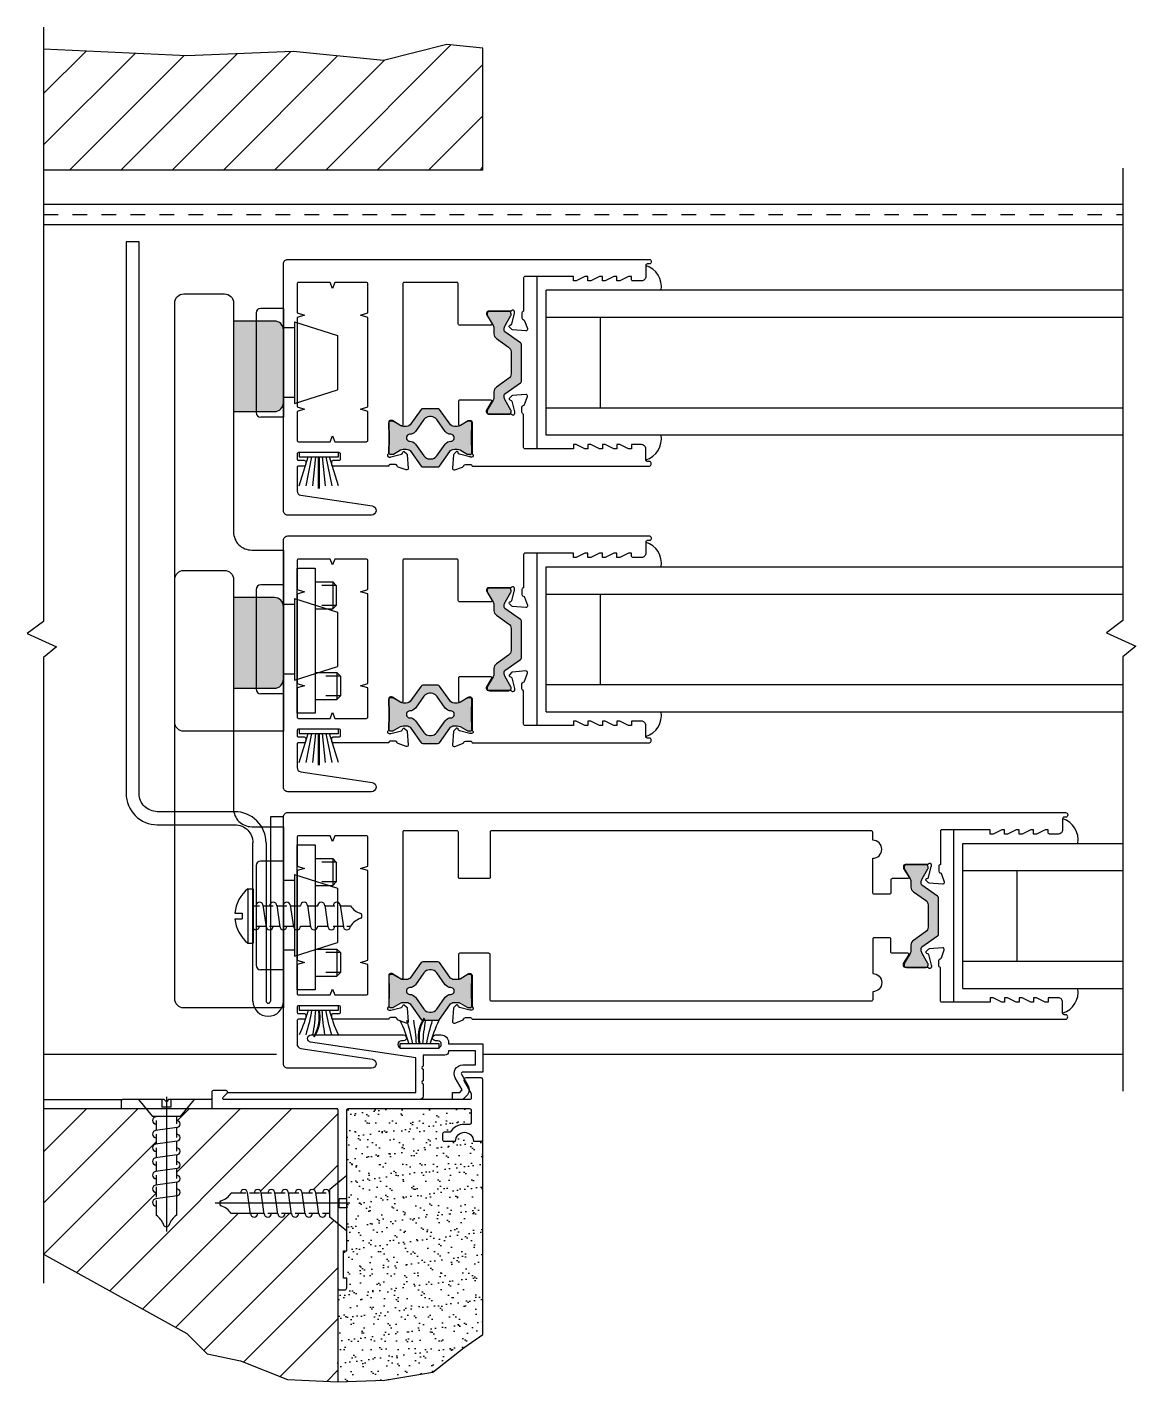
# Model space of a CAD drawing. Extents: x -7.7 to 55.8, y -21.7 to 30.1.
# Drawn here: x 8.46 to 16.11, y -8.98 to 0.37 of the extents above; entities that cross this region are included whole.
import ezdxf

# ---------------------------------------------------------------- set-up
doc = ezdxf.new("R2010")
doc.units = 0
doc.header["$LTSCALE"] = 0.25
doc.header["$MEASUREMENT"] = 0
doc.linetypes.add('HIDDEN', pattern=[0.375, 0.25, -0.125])
doc.layers.get('0').update_dxf_attribs({"linetype": 'CONTINUOUS'})
for name, color, linetype in [('01', 1, 'CONTINUOUS'), ('03', 3, 'CONTINUOUS'), ('06', 6, 'HIDDEN'), ('ALUM-RED', 1, 'CONTINUOUS'), ('DOOR_COLLECTOR', 6, 'CONTINUOUS'), ('FRAME', 1, 'CONTINUOUS'), ('GLASS-VINYL', 7, 'CONTINUOUS'), ('I-STRUT', 7, 'CONTINUOUS'), ('MISC', 7, 'CONTINUOUS'), ('RUBBER_BUMPER', 7, 'CONTINUOUS'), ('SEAL', 7, 'CONTINUOUS'), ('SILL-PAN', 7, 'CONTINUOUS'), ('TRACK', 7, 'CONTINUOUS'), ('VENT', 5, 'CONTINUOUS'), ('WALL', 7, 'CONTINUOUS')]:
    doc.layers.add(name, color=color, linetype=linetype)
doc.styles.get("Standard").update_dxf_attribs({"font": 'simplex.shx'})

# ---------------------------------------------------------------- blocks, each defined once
blk = doc.blocks.new('A$C3DB10A03')
for p, q in [((0.9089, 0.3848), (0.793, 0.2875)), ((0.9089, 0.2237), (0.9089, 0.3848)), ((0.793, 0.0973), (0.793, 0.2875)), ((0.9287, 0.1924), (0, 0.1924)), ((0.8568, 0.1611), (0.8568, 0.2237)), ((0.9089, 0.2237), (0.8568, 0.2237)), ((0.9089, 0), (0.793, 0.0973)), ((0.9089, 0.1611), (0.8568, 0.1611)), ((0.9089, 0), (0.9089, 0.1611))]:
    blk.add_line(p, q)
at = {"linetype": 'Continuous'}
for p, q in [((0.0339, 0.1992), (0.0339, 0.1856)), ((0.2128, 0.263), (0.112, 0.263)), ((0.2456, 0.1176), (0.2239, 0.2672)), ((0.3071, 0.263), (0.237, 0.263)), ((0.3399, 0.1176), (0.3182, 0.2672)), ((0.3884, 0.263), (0.3186, 0.263)), ((0.4342, 0.1176), (0.4125, 0.2672)), ((0.4827, 0.263), (0.4128, 0.263)), ((0.5284, 0.1176), (0.5067, 0.2672)), ((0.5769, 0.263), (0.5071, 0.263)), ((0.6227, 0.1176), (0.601, 0.2672)), ((0.6712, 0.263), (0.6014, 0.263)), ((0.717, 0.1176), (0.6953, 0.2672)), ((0.7655, 0.263), (0.6957, 0.263)), ((0.793, 0.2428), (0.7896, 0.2672)), ((0.793, 0.263), (0.7899, 0.263)), ((0.2448, 0.1218), (0.112, 0.1218)), ((0.3391, 0.1218), (0.237, 0.1218)), ((0.4334, 0.1218), (0.3639, 0.1218)), ((0.5277, 0.1218), (0.4582, 0.1218)), ((0.622, 0.1218), (0.5525, 0.1218)), ((0.7162, 0.1218), (0.6468, 0.1218)), ((0.793, 0.1218), (0.7411, 0.1218))]:
    blk.add_line(p, q, dxfattribs=at)
for centre, radius, start, end in [((0.1998, 0.263), 0.0244, 0, 180), ((0.2941, 0.263), 0.0244, 0, 180), ((0.3884, 0.263), 0.0244, 0, 180), ((0.4827, 0.263), 0.0244, 0, 180), ((0.4827, 0.263), 0.0244, 0, 180), ((0.5769, 0.263), 0.0244, 0, 180), ((0.6712, 0.263), 0.0244, 0, 180), ((0.6712, 0.263), 0.0244, 0, 180), ((0.7655, 0.263), 0.0244, 0, 180), ((0.7655, 0.263), 0.0244, 0, 180), ((0.0439, 0.1992), 0.00998, 101.76514, 180), ((-0.0118, 0.3511), 0.152, 290.70508, 324.56379), ((0.0439, 0.1856), 0.00998, 180, 258.23486), ((-0.0118, 0.0337), 0.152, 35.43621, 69.29492), ((0.2697, 0.1218), 0.0244, 180, 0), ((0.3639, 0.1218), 0.0244, 180, 0), ((0.4582, 0.1218), 0.0244, 180, 0), ((0.5525, 0.1218), 0.0244, 180, 0), ((0.6468, 0.1218), 0.0244, 180, 0), ((0.7411, 0.1218), 0.0244, 180, 0)]:
    blk.add_arc(centre, radius, start, end, dxfattribs=at)
blk = doc.blocks.new('A$C078B526A')
for p, q in [((0, 0.9089), (0.0973, 0.793)), ((0.1611, 0.9089), (0, 0.9089)), ((0.1611, 0.9089), (0.1611, 0.8568)), ((0.2237, 0.8568), (0.1611, 0.8568)), ((0.1924, 0.9287), (0.1924, 0)), ((0.2237, 0.9089), (0.2237, 0.8568)), ((0.3848, 0.9089), (0.2237, 0.9089)), ((0.3848, 0.9089), (0.2875, 0.793)), ((0.2875, 0.793), (0.0973, 0.793))]:
    blk.add_line(p, q)
at = {"linetype": 'Continuous'}
for p, q in [((0.142, 0.793), (0.1176, 0.7896)), ((0.1218, 0.793), (0.1218, 0.7899)), ((0.1218, 0.7655), (0.1218, 0.6957)), ((0.263, 0.793), (0.263, 0.7411)), ((0.2672, 0.717), (0.1176, 0.6953)), ((0.1218, 0.6712), (0.1218, 0.6014)), ((0.263, 0.7162), (0.263, 0.6468)), ((0.2672, 0.6227), (0.1176, 0.601)), ((0.1218, 0.5769), (0.1218, 0.5071)), ((0.263, 0.622), (0.263, 0.5525)), ((0.2672, 0.5284), (0.1176, 0.5067)), ((0.1218, 0.4827), (0.1218, 0.4128)), ((0.263, 0.5277), (0.263, 0.4582)), ((0.2672, 0.4342), (0.1176, 0.4125)), ((0.1218, 0.3884), (0.1218, 0.3186)), ((0.263, 0.4334), (0.263, 0.3639)), ((0.2672, 0.3399), (0.1176, 0.3182)), ((0.1218, 0.3071), (0.1218, 0.237)), ((0.263, 0.3391), (0.263, 0.237)), ((0.2672, 0.2456), (0.1176, 0.2239)), ((0.1218, 0.2128), (0.1218, 0.112)), ((0.263, 0.2448), (0.263, 0.112)), ((0.1856, 0.0339), (0.1992, 0.0339))]:
    blk.add_line(p, q, dxfattribs=at)
for centre, radius, start, end in [((0.1218, 0.7655), 0.0244, 90, 270), ((0.1218, 0.7655), 0.0244, 90, 270), ((0.263, 0.7411), 0.0244, 270, 90), ((0.1218, 0.6712), 0.0244, 90, 270), ((0.1218, 0.6712), 0.0244, 90, 270), ((0.263, 0.6468), 0.0244, 270, 90), ((0.1218, 0.5769), 0.0244, 90, 270), ((0.263, 0.5525), 0.0244, 270, 90), ((0.1218, 0.4827), 0.0244, 90, 270), ((0.1218, 0.4827), 0.0244, 90, 270), ((0.263, 0.4582), 0.0244, 270, 90), ((0.1218, 0.3884), 0.0244, 90, 270), ((0.263, 0.3639), 0.0244, 270, 90), ((0.1218, 0.2941), 0.0244, 90, 270), ((0.263, 0.2697), 0.0244, 270, 90), ((0.1218, 0.1998), 0.0244, 90, 270), ((0.0337, -0.0118), 0.152, 20.70508, 54.56379), ((0.3511, -0.0118), 0.152, 125.43621, 159.29492), ((0.1856, 0.0439), 0.00998, 191.76514, 270), ((0.1992, 0.0439), 0.00998, 270, 348.23486)]:
    blk.add_arc(centre, radius, start, end, dxfattribs=at)
blk = doc.blocks.new('25064-18mmX6mm-I-STRUT')
at = {"layer": 'I-STRUT'}
h = blk.add_hatch(color=256, dxfattribs=at)
h.dxf.hatch_style = 1
h.paths.add_polyline_path([(-0.2205, 0.3535, 0.414214), (-0.2362, 0.3377, 0.469068), (-0.2352, 0.3257), (-0.189, 0.2457), (-0.189, 0.1993, 0.244698), (-0.1722, 0.167), (-0.0877, 0.1078, -0.244698), (-0.0709, 0.0756), (-0.0709, -0.0773, -0.244698), (-0.0877, -0.1095), (-0.1722, -0.1687, 0.384668), (-0.1922, -0.2176, -0.227519), (-0.1953, -0.2583), (-0.2352, -0.3274, 0.131652), (-0.2362, -0.3313, 0.640011), (-0.2205, -0.3552), (-0.0866, -0.3552, 0.414214), (-0.0709, -0.3394, 0.469068), (-0.0719, -0.3274), (-0.1181, -0.2474), (-0.1181, -0.2174), (-0.005, -0.1382, 0.244698), (0, -0.1285), (0, -0.1268), (0, 0.1268, 0.244698), (-0.005, 0.1365), (-0.1181, 0.2157), (-0.1181, 0.2457), (-0.0719, 0.3257, 0.131652), (-0.0709, 0.3296, 0.640011), (-0.0866, 0.3535)])
blk.add_lwpolyline([(0, -0.1299), (0, -0.1268), (0, 0.1268, 0.244698), (-0.005, 0.1365), (-0.1131, 0.2122, -0.244698), (-0.1181, 0.2218), (-0.1181, 0.233, -0.131652), (-0.1118, 0.2566), (-0.0719, 0.3257, 0.131652), (-0.0709, 0.3296), (-0.0709, 0.3377, 0.414214), (-0.0866, 0.3535), (-0.2205, 0.3535, 0.414214), (-0.2362, 0.3377), (-0.2362, 0.3296, 0.131652), (-0.2352, 0.3257), (-0.1953, 0.2566, -0.131652), (-0.189, 0.233), (-0.189, 0.1993, 0.244698), (-0.1722, 0.167), (-0.0877, 0.1078, -0.244698), (-0.0709, 0.0756), (-0.0709, -0.0773, -0.244698), (-0.0877, -0.1095), (-0.1722, -0.1687, 0.244698), (-0.189, -0.201), (-0.189, -0.2347, -0.131652), (-0.1953, -0.2583), (-0.2352, -0.3274, 0.131652), (-0.2362, -0.3313), (-0.2362, -0.3394, 0.414214), (-0.2205, -0.3552), (-0.0866, -0.3552, 0.414214), (-0.0709, -0.3394), (-0.0709, -0.3313, 0.131652), (-0.0719, -0.3274), (-0.1118, -0.2583, -0.131652), (-0.1181, -0.2347), (-0.1181, -0.2235, -0.244698), (-0.1131, -0.2139), (-0.005, -0.1382, 0.244698), (0, -0.1285)], format="xyb", dxfattribs=at)
blk = doc.blocks.new('25065-14.6mmX10.2mm-I-STRUT')
at = {"layer": 'I-STRUT'}
h = blk.add_hatch(color=256, dxfattribs=at)
h.dxf.hatch_style = 1
h.paths.add_polyline_path([(-0.2213, 0.1958, 0.242889), (-0.2309, 0.2008), (-0.2835, 0.2008), (-0.336, 0.2008, 0.242889), (-0.3456, 0.1958), (-0.417, 0.0953, -0.242889), (-0.4491, 0.0787), (-0.4802, 0.0787), (-0.5378, 0.112, 0.131652), (-0.5437, 0.1136, 1.253406), (-0.5709, 0.1018), (-0.5709, 0.0591), (-0.5708, 0.0584, 0.217301), (-0.5669, 0.0512), (-0.5669, -0.0512), (-0.5709, -0.1018, 0.414214), (-0.5591, -0.1136, 0.629762), (-0.5378, -0.112), (-0.4802, -0.0787), (-0.4491, -0.0787, -0.242889), (-0.417, -0.0953), (-0.3456, -0.1958, 0.242889), (-0.336, -0.2008), (-0.2835, -0.2008), (-0.2309, -0.2008, 0.242889), (-0.2213, -0.1958), (-0.1499, -0.0953, -0.242889), (-0.1178, -0.0787), (-0.0867, -0.0787), (-0.0291, -0.112, 0.131652), (-0.0232, -0.1136, 1.253406), (0.0039, -0.1018), (0.0039, -0.0591), (0.0039, -0.0584, 0.217301), (0, -0.0512), (0, 0.0512), (0.0039, 0.1018, 0.414214), (-0.0079, 0.1136, 0.629762), (-0.0291, 0.112), (-0.0867, 0.0787), (-0.1178, 0.0787, -0.242889), (-0.1499, 0.0953)])
h.paths.add_polyline_path([(-0.2392, 0.1261), (-0.1807, 0.0438, 0.244669), (-0.1419, 0.0239, -1.006741), (-0.1419, -0.0234, 0.244669), (-0.1807, -0.0432), (-0.2392, -0.1255, -0.242889), (-0.2777, -0.1454), (-0.2835, -0.1454), (-0.2892, -0.1454, -0.242889), (-0.3277, -0.1255), (-0.3862, -0.0432, 0.244669), (-0.425, -0.0234, -1.006741), (-0.425, 0.0239, 0.244669), (-0.3862, 0.0438), (-0.3277, 0.1261, -0.242889), (-0.2892, 0.1459), (-0.2835, 0.1459), (-0.2777, 0.1459, -0.242889)], flags=16)
for points in [[(-0.5709, -0.0591), (-0.5709, -0.1018, 0.414214), (-0.5591, -0.1136), (-0.5437, -0.1136, 0.131652), (-0.5378, -0.112), (-0.4893, -0.084, -0.131652), (-0.4697, -0.0787), (-0.4491, -0.0787, -0.242889), (-0.417, -0.0953), (-0.3456, -0.1958, 0.242889), (-0.336, -0.2008), (-0.2835, -0.2008), (-0.2309, -0.2008, 0.242889), (-0.2213, -0.1958), (-0.1499, -0.0953, -0.242889), (-0.1178, -0.0787), (-0.0973, -0.0787, -0.131652), (-0.0776, -0.084), (-0.0291, -0.112, 0.131652), (-0.0232, -0.1136), (-0.0079, -0.1136, 0.414214), (0.0039, -0.1018), (0.0039, -0.0591, 0.236068), (0, -0.0512), (0, 0.0512, 0.236068), (0.0039, 0.0591), (0.0039, 0.1018, 0.414214), (-0.0079, 0.1136), (-0.0232, 0.1136, 0.131652), (-0.0291, 0.112), (-0.0776, 0.084, -0.131652), (-0.0973, 0.0787), (-0.1178, 0.0787, -0.242889), (-0.1499, 0.0953), (-0.2213, 0.1958, 0.242889), (-0.2309, 0.2008), (-0.2835, 0.2008), (-0.336, 0.2008, 0.242889), (-0.3456, 0.1958), (-0.417, 0.0953, -0.242889), (-0.4491, 0.0787), (-0.4697, 0.0787, -0.131652), (-0.4893, 0.084), (-0.5378, 0.112, 0.131652), (-0.5437, 0.1136), (-0.5591, 0.1136, 0.414214), (-0.5709, 0.1018), (-0.5709, 0.0591, 0.236068), (-0.5669, 0.0512), (-0.5669, -0.0512, 0.236068)], [(-0.425, -0.0234, -0.244669), (-0.3862, -0.0432), (-0.3277, -0.1255, 0.242889), (-0.2892, -0.1454), (-0.2835, -0.1454), (-0.2777, -0.1454, 0.242889), (-0.2392, -0.1255), (-0.1807, -0.0432, -0.244669), (-0.1419, -0.0234, 1.006741), (-0.1419, 0.0239, -0.244669), (-0.1807, 0.0438), (-0.2392, 0.1261, 0.242889), (-0.2777, 0.1459), (-0.2835, 0.1459), (-0.2892, 0.1459, 0.242889), (-0.3277, 0.1261), (-0.3862, 0.0438, -0.244669), (-0.425, 0.0239, 1.006741)]]:
    blk.add_lwpolyline(points, format="xyb", close=True, dxfattribs=at)
blk = doc.blocks.new('3727-1-THERMAL-SLIDING-INTERLOCKER')
at = {"layer": 'VENT'}
for points in [[(2.5, 0.84), (2.5, 0.764, -0.414214), (2.47, 0.734), (2.41, 0.734, -0.414214), (2.4, 0.744), (2.4, 0.764), (2.38, 0.764), (2.32, 0.734), (2.3, 0.734), (2.3, 0.764), (2.28, 0.764), (2.22, 0.734), (2.2, 0.734), (2.2, 0.764), (2.18, 0.764), (2.12, 0.734), (2.1, 0.734), (2.1, 0.764), (2.08, 0.764), (2.02, 0.734), (2, 0.734), (2, 0.764), (1.667, 0.764, 0.414214), (1.657, 0.754), (1.657, 0.524, 0.414214), (1.6454, 0.5124), (1.6454, 0.4775, 0.359508), (1.6548, 0.4661, -0.263725), (1.6635, 0.4587), (1.6834, 0.4041), (1.6834, 0.404, -0.548619), (1.6715, 0.3885), (1.5799, 0.3965, -0.176327), (1.5727, 0.3999), (1.5586, 0.4139, -0.57735), (1.562, 0.4269), (1.5664, 0.4281, 0.267949), (1.5746, 0.4363), (1.594, 0.5085, 0.065543), (1.5944, 0.5115), (1.5944, 0.5201, 0.6885), (1.5741, 0.5279, -0.213422), (1.5654, 0.524), (1.413, 0.524, 0.414214), (1.4014, 0.5124), (1.4014, 0.5038, 0.137872), (1.4031, 0.4978), (1.4369, 0.4424, -0.585524), (1.4283, 0.4272), (1.216, 0.4272, -0.414214), (1.206, 0.4372), (1.206, 0.712, 0.414214), (1.196, 0.722), (0.8328, 0.722, 0.414214), (0.8228, 0.712), (0.8228, -0.2596, -0.585524), (0.811, -0.2662), (0.7522, -0.2303, 0.137872), (0.7462, -0.2286), (0.7376, -0.2286, 0.414214), (0.726, -0.2402), (0.726, -0.4524, -0.213422), (0.7221, -0.4611, 0.6885), (0.7299, -0.4814), (0.7385, -0.4814, 0.065543), (0.7415, -0.481), (0.8137, -0.4616, 0.267949), (0.8219, -0.4534), (0.8231, -0.449, -0.57735), (0.8361, -0.4456), (0.8501, -0.4597, -0.176327), (0.8535, -0.4669), (0.8615, -0.5585, -0.548619), (0.846, -0.5704), (0.8459, -0.5704), (0.7913, -0.5505, -0.263725), (0.7839, -0.5418, 0.359508), (0.7725, -0.5324), (0.7376, -0.5324, 0.414214), (0.726, -0.544), (0.344, -0.544, -0.414214), (0.334, -0.534), (0.334, -0.514, -0.414214), (0.344, -0.504), (0.384, -0.504, 0.414214), (0.394, -0.494), (0.394, -0.461, 0.414214), (0.384, -0.451), (0.104, -0.451, 0.414214), (0.094, -0.461), (0.094, -0.494, 0.414214), (0.104, -0.504), (0.144, -0.504, -0.414214), (0.154, -0.514), (0.154, -0.534, -0.414214), (0.144, -0.544), (0.104, -0.544, 0.414214), (0.094, -0.554), (0.094, -0.7151, 0.3714), (0.1196, -0.7448), (0.6118, -0.8184, -0.928445), (0.6071, -0.882), (0.03, -0.882, -0.414214), (0, -0.852), (0, 0.852, -0.414214), (0.03, 0.882), (2.526, 0.882, -0.414214), (2.536, 0.872), (2.536, 0.86, -0.414214), (2.526, 0.85), (2.51, 0.85, 0.414214)], [(0.094, 0.5125), (0.1445, 0.497), (0.094, 0.4815), (0.094, -0.1355), (0.1445, -0.151), (0.094, -0.1665), (0.094, -0.366, 0.414214), (0.104, -0.376), (0.3227, -0.376), (0.3382, -0.336), (0.3537, -0.376), (0.572, -0.376, 0.414214), (0.582, -0.366), (0.582, -0.1666), (0.5315, -0.1513), (0.582, -0.136), (0.582, 0.482), (0.5315, 0.4973), (0.582, 0.5126), (0.582, 0.712, 0.414214), (0.572, 0.722), (0.3537, 0.722), (0.3382, 0.682), (0.3227, 0.722), (0.104, 0.722, 0.414214), (0.094, 0.712)]]:
    blk.add_lwpolyline(points, format="xyb", close=True, dxfattribs=at)
blk = doc.blocks.new('3727-2-THERMAL-SLIDING-INTERLOCKER')
at = {"layer": 'VENT'}
blk.add_lwpolyline([(1.1809, -0.5704), (1.2355, -0.5505, 0.263725), (1.2429, -0.5418, -0.359508), (1.2543, -0.5324), (1.2892, -0.5324, -0.414214), (1.3008, -0.544), (2.5254, -0.544, 0.414214), (2.5354, -0.534), (2.5354, -0.522, 0.414214), (2.5254, -0.512), (2.5094, -0.512, -0.414214), (2.4994, -0.502), (2.4994, -0.426, 0.414214), (2.4694, -0.396), (2.3994, -0.396), (2.3994, -0.426), (2.3794, -0.426), (2.3194, -0.396), (2.2994, -0.396), (2.2994, -0.426), (2.2794, -0.426), (2.2194, -0.396), (2.1994, -0.396), (2.1994, -0.426), (2.1794, -0.426), (2.1194, -0.396), (2.0994, -0.396), (2.0994, -0.426), (2.0794, -0.426), (2.0194, -0.396), (1.9994, -0.396), (1.9994, -0.426), (1.6664, -0.426, -0.414214), (1.6564, -0.416), (1.6564, -0.1849, -0.414214), (1.6448, -0.1732), (1.6448, -0.1384, -0.359508), (1.6542, -0.127, 0.263725), (1.6629, -0.1195), (1.6828, -0.065), (1.6828, -0.0649, 0.548619), (1.6709, -0.0493), (1.5793, -0.0574, 0.176327), (1.5721, -0.0607), (1.558, -0.0748, 0.57735), (1.5615, -0.0878), (1.5658, -0.0889, -0.267949), (1.5741, -0.0972), (1.5934, -0.1694, -0.065543), (1.5938, -0.1724), (1.5938, -0.181, -0.6885), (1.5735, -0.1887, 0.213422), (1.5649, -0.1849), (1.4124, -0.1849, -0.414214), (1.4008, -0.1732), (1.4008, -0.1647, -0.137872), (1.4025, -0.1586), (1.4357, -0.1042, 0.585524), (1.4272, -0.089), (1.2164, -0.089, 0.414214), (1.2064, -0.099), (1.2064, -0.254, 0.585524), (1.2216, -0.2626), (1.2746, -0.2303, -0.137872), (1.2806, -0.2286), (1.2892, -0.2286, -0.414214), (1.3008, -0.2402), (1.3008, -0.4524, 0.213422), (1.3047, -0.4611, -0.6885), (1.2969, -0.4814), (1.2883, -0.4814, -0.065543), (1.2853, -0.481), (1.2131, -0.4616, -0.267949), (1.2049, -0.4534), (1.2037, -0.449, 0.57735), (1.1907, -0.4456), (1.1767, -0.4597, 0.176327), (1.1733, -0.4669), (1.1653, -0.5585, 0.548619), (1.1808, -0.5704)], format="xyb", close=True, dxfattribs=at)
blk = doc.blocks.new('A$C1D443341')
for p, q in [((0.188, 0.75), (0.031, 0.75)), ((0.188, 0.75), (0.188, 0)), ((0, 0.719), (0, 0.031)), ((0.264, 0.656), (0.562, 0.563)), ((0.264, 0.656), (0.264, 0.094)), ((0.264, 0.615), (0.188, 0.615)), ((0.562, 0.563), (0.562, 0.187)), ((0.264, 0.094), (0.562, 0.187)), ((0.264, 0.135), (0.188, 0.135)), ((0.188, 0), (0.031, 0))]:
    blk.add_line(p, q)
for centre, start, end in [((0.031, 0.719), 90, 180), ((0.031, 0.031), 180, 270)]:
    blk.add_arc(centre, 0.031, start, end)
blk = doc.blocks.new('*U173')
for p, q in [((0.03, 0.0494), (0.2285, 0.0899)), ((0.03, 0.0235), (0.2285, 0.0428)), ((0.03, -0.0235), (0.2285, -0.0428)), ((0.03, -0.0494), (0.2285, -0.0899))]:
    blk.add_line(p, q)
at = {"layer": 'SEAL'}
for p, q in [((0.2285, 0.135), (0.03, 0.0742)), ((0.2285, -0.135), (0.03, -0.0742))]:
    blk.add_line(p, q, dxfattribs=at)
blk.add_lwpolyline([(0, -0.135), (0, 0.135), (0.03, 0.135), (0.03, -0.135)], close=True, dxfattribs=at)
at = {"layer": 'SEAL', "const_width": 0.015}
blk.add_lwpolyline([(0.03, 0), (0.2496, 0)], dxfattribs=at)
at = {"flags": 9}
for tag, p in [('MANUFACTURER_PART_#', (0, -0.1988)), ('FLEETWOOD_PART_#', (-0.0006, -0.2487))]:
    blk.add_attdef(tag, p, '', height=0.0312, dxfattribs=at)
blk = doc.blocks.new('3727-SLIDING-INTERLOCK-ASSEMBLY')
for name, p in [('3727-1-THERMAL-SLIDING-INTERLOCKER', (-1.8119, -0.1719)), ('25064-18mmX6mm-I-STRUT', (-0.1708, -0.0029)), ('3727-2-THERMAL-SLIDING-INTERLOCKER', (-1.8113, -0.1719)), ('25065-14.6mmX10.2mm-I-STRUT', (-0.5151, -0.5208))]:
    blk.add_blockref(name, p)
at = {"layer": 'MISC'}
blk.add_blockref('A$C1D443341', (-1.9999, -0.3779), dxfattribs=at)
at = {"layer": 'SEAL', "xscale": -1, "rotation": 90}
blk.add_blockref('*U173', (-1.5679, -0.6229), dxfattribs=at)
blk = doc.blocks.new('A$C72B7364F')
at = {"linetype": 'Continuous'}
for p, q in [((0.0224, 0.0935), (0.0313, 0.0935)), ((0.0224, 0.0935), (0.0224, 0)), ((0.0313, 0.0935), (0.0313, 0)), ((0, 0.0517), (0.0125, 0.0517)), ((0.0125, 0.0517), (0.0125, 0.0418)), ((0.0313, 0.0644), (0.0425, 0.0644)), ((0.0485, 0.0654), (0.0539, 0.028)), ((0.0487, 0.0644), (0.0661, 0.0644)), ((0.0721, 0.0654), (0.0775, 0.028)), ((0.0723, 0.0644), (0.0896, 0.0644)), ((0.0956, 0.0654), (0.1011, 0.028)), ((0.0958, 0.0644), (0.1132, 0.0644)), ((0.1253, 0.0654), (0.1307, 0.028)), ((0.1255, 0.0644), (0.1429, 0.0644)), ((0.155, 0.0654), (0.1604, 0.028)), ((0.1552, 0.0644), (0.1725, 0.0644)), ((0.1817, 0.0654), (0.1871, 0.028)), ((0.1819, 0.0644), (0.1992, 0.0644)), ((0.2188, 0.0451), (0.2188, 0.0484)), ((0, 0.0418), (0.0125, 0.0418)), ((0.0364, 0.0291), (0.0539, 0.0291)), ((0.06, 0.0291), (0.0774, 0.0291)), ((0.0835, 0.0291), (0.101, 0.0291)), ((0.1132, 0.0291), (0.1306, 0.0291)), ((0.1429, 0.0291), (0.1603, 0.0291)), ((0.1696, 0.0291), (0.187, 0.0291)), ((0.1931, 0.0291), (0.1992, 0.0291)), ((0.0224, 0), (0.0313, 0))]:
    blk.add_line(p, q, dxfattribs=at)
for centre, radius, start, end in [((0.0599, 0.0467), 0.0599, 128.718, 175.226), ((0.0425, 0.0644), 0.00611, 0, 180), ((0.0661, 0.0644), 0.00611, 0, 180), ((0.0896, 0.0644), 0.00611, 0, 180), ((0.1193, 0.0644), 0.00611, 0, 180), ((0.149, 0.0644), 0.00611, 0, 180), ((0.1757, 0.0644), 0.00611, 0, 180), ((0.2302, 0.0864), 0.038, 215.4362, 249.2949), ((0.2163, 0.0484), 0.00249, 0, 78.2349), ((0.0599, 0.0467), 0.0599, 184.774, 231.282), ((0.0364, 0.0291), 0.00611, 212.4827, 0), ((0.06, 0.0291), 0.00611, 180, 0), ((0.06, 0.0291), 0.00611, 180, 0), ((0.0835, 0.0291), 0.00611, 180, 0), ((0.1071, 0.0291), 0.00611, 180, 0), ((0.1071, 0.0291), 0.00611, 180, 0), ((0.1367, 0.0291), 0.00611, 180, 0), ((0.1367, 0.0291), 0.00611, 180, 0), ((0.1664, 0.0291), 0.00611, 180, 0), ((0.1664, 0.0291), 0.00611, 180, 0), ((0.1931, 0.0291), 0.00611, 180, 0), ((0.2302, 0.0071), 0.038, 110.7051, 144.5638), ((0.2163, 0.0451), 0.00249, 281.7651, 0)]:
    blk.add_arc(centre, radius, start, end, dxfattribs=at)
blk = doc.blocks.new('*U205')
for centre, radius, start, end in [((-0.3205, 1.2568), 1.2335, 286.5073, 294.56971), ((-0.2022, 1.3254), 1.297, 280.31394, 287.71353), ((-0.0346, 1.2609), 1.239, 272.98778, 280.556), ((-0.0346, -1.2609), 1.239, 79.444, 87.01222), ((-0.2022, -1.3254), 1.297, 72.28647, 79.68606), ((-0.3205, -1.2568), 1.2335, 65.43029, 73.4927)]:
    blk.add_arc(centre, radius, start, end)
at = {"layer": 'SEAL'}
blk.add_lwpolyline([(0, -0.135), (0, 0.135), (0.03, 0.135), (0.03, -0.135)], close=True, dxfattribs=at)
at = {"layer": 'SEAL', "const_width": 0.015}
blk.add_lwpolyline([(0.03, 0, 0.208458), (0.2055, 0.0342)], format="xyb", dxfattribs=at)
at = {"flags": 9}
for tag, p in [('MANUFACTURER_PART_#', (0, -0.1988)), ('FLEETWOOD_PART_#', (-0.0006, -0.2487))]:
    blk.add_attdef(tag, p, '', height=0.0312, dxfattribs=at)
blk = doc.blocks.new('3777-4in_Thermal_Sightline_Interlocker')
for points in [[(0.8572, 0.671), (0.8572, 0.595, -0.414214), (0.8272, 0.565), (0.7672, 0.565, -0.414214), (0.7572, 0.575), (0.7572, 0.595), (0.7372, 0.595), (0.6772, 0.565), (0.6572, 0.565), (0.6572, 0.595), (0.6372, 0.595), (0.5772, 0.565), (0.5572, 0.565), (0.5572, 0.595), (0.5372, 0.595), (0.4772, 0.565), (0.4572, 0.565), (0.4572, 0.595), (0.4372, 0.595), (0.3772, 0.565), (0.3572, 0.565), (0.3572, 0.595), (0.0242, 0.595, 0.414214), (0.0142, 0.585), (0.0142, 0.3545, 0.414214), (0.0026, 0.3429), (0.0026, 0.308, 0.359508), (0.012, 0.2966, -0.263725), (0.0208, 0.2892), (0.0406, 0.2346), (0.0406, 0.2345, -0.548619), (0.0287, 0.219), (-0.0629, 0.227, -0.176327), (-0.0701, 0.2304), (-0.0842, 0.2444, -0.57735), (-0.0807, 0.2574), (-0.0763, 0.2586, 0.267949), (-0.0681, 0.2668), (-0.0488, 0.339, 0.065543), (-0.0484, 0.342), (-0.0484, 0.3506, 0.6885), (-0.0687, 0.3584, -0.213422), (-0.0773, 0.3545), (-0.2298, 0.3545, 0.414214), (-0.2414, 0.3429), (-0.2414, 0.3343, 0.137872), (-0.2397, 0.3283), (-0.204, 0.2699, -0.585524), (-0.2109, 0.2577), (-0.3179, 0.2577, 0.414214), (-0.3279, 0.2477), (-0.3279, 0.16, -0.414214), (-0.3379, 0.15), (-0.4429, 0.15, -0.414214), (-0.4529, 0.16), (-0.4529, 0.3975, 1), (-0.4529, 0.5225), (-0.4529, 0.578, 0.414214), (-0.4629, 0.588), (-3.082, 0.588, 0.414214), (-3.092, 0.578), (-3.092, 0.2677, -0.414214), (-3.102, 0.2577), (-3.3008, 0.2577, -0.414214), (-3.3108, 0.2677), (-3.3108, 0.578, 0.414214), (-3.3208, 0.588), (-3.6849, 0.588, 0.414214), (-3.6949, 0.578), (-3.6949, -0.4286, -0.585524), (-3.7067, -0.4352), (-3.7655, -0.3993, 0.137872), (-3.7716, -0.3976), (-3.7801, -0.3976, 0.414214), (-3.7918, -0.4092), (-3.7918, -0.6214, -0.213422), (-3.7956, -0.6301, 0.6885), (-3.7879, -0.6504), (-3.7793, -0.6504, 0.065543), (-3.7763, -0.65), (-3.7041, -0.6306, 0.267949), (-3.6958, -0.6224), (-3.6947, -0.618, -0.57735), (-3.6817, -0.6146), (-3.6676, -0.6287, -0.176327), (-3.6643, -0.6359), (-3.6562, -0.7275, -0.548619), (-3.6718, -0.7394), (-3.6719, -0.7394), (-3.7264, -0.7195, -0.263725), (-3.7339, -0.7108, 0.359508), (-3.7453, -0.7014), (-3.7801, -0.7014, 0.414214), (-3.7918, -0.713), (-4.1738, -0.713, -0.414214), (-4.1838, -0.703), (-4.1838, -0.683, -0.414214), (-4.1738, -0.673), (-4.1338, -0.673, 0.414214), (-4.1238, -0.663), (-4.1238, -0.63, 0.414214), (-4.1338, -0.62), (-4.4138, -0.62, 0.414214), (-4.4238, -0.63), (-4.4238, -0.663, 0.414214), (-4.4138, -0.673), (-4.3738, -0.673, -0.414214), (-4.3638, -0.683), (-4.3638, -0.703, -0.414214), (-4.3738, -0.713), (-4.4138, -0.713, 0.414214), (-4.4238, -0.723), (-4.4238, -0.8841, 0.3714), (-4.3982, -0.9138), (-3.9059, -0.9874, -0.928445), (-3.9107, -1.051), (-4.4878, -1.051, -0.414214), (-4.5178, -1.021), (-4.5178, 0.683, -0.414214), (-4.4878, 0.713), (0.8772, 0.713, -1), (0.8772, 0.681), (0.8672, 0.681, 0.414214)], [(-4.4238, 0.3435), (-4.3733, 0.328), (-4.4238, 0.3125), (-4.4238, -0.3045), (-4.3733, -0.32), (-4.4238, -0.3355), (-4.4238, -0.535, 0.414214), (-4.4138, -0.545), (-4.1951, -0.545), (-4.1796, -0.505), (-4.1641, -0.545), (-3.9458, -0.545, 0.414214), (-3.9358, -0.535), (-3.9358, -0.3356), (-3.9863, -0.3203), (-3.9358, -0.305), (-3.9358, 0.313), (-3.9863, 0.3283), (-3.9358, 0.3436), (-3.9358, 0.543, 0.414214), (-3.9458, 0.553), (-4.1641, 0.553), (-4.1796, 0.513), (-4.1951, 0.553), (-4.4138, 0.553, 0.414214), (-4.4238, 0.543)], [(0.8672, -0.681, -0.414214), (0.8572, -0.671), (0.8572, -0.595, 0.414214), (0.8272, -0.565), (0.7572, -0.565), (0.7572, -0.595), (0.7372, -0.595), (0.6772, -0.565), (0.6572, -0.565), (0.6572, -0.595), (0.6372, -0.595), (0.5772, -0.565), (0.5572, -0.565), (0.5572, -0.595), (0.5372, -0.595), (0.4772, -0.565), (0.4572, -0.565), (0.4572, -0.595), (0.4372, -0.595), (0.3772, -0.565), (0.3572, -0.565), (0.3572, -0.595), (0.0242, -0.595, -0.414214), (0.0142, -0.585), (0.0142, -0.3545, -0.414214), (0.0026, -0.3429), (0.0026, -0.308, -0.359508), (0.012, -0.2966, 0.263725), (0.0208, -0.2892), (0.0406, -0.2346), (0.0406, -0.2345, 0.548619), (0.0287, -0.219), (-0.0629, -0.227, 0.176327), (-0.0701, -0.2304), (-0.0842, -0.2444, 0.57735), (-0.0807, -0.2574), (-0.0763, -0.2586, -0.267949), (-0.0681, -0.2668), (-0.0488, -0.339, -0.065543), (-0.0484, -0.342), (-0.0484, -0.3506, -0.6885), (-0.0687, -0.3584, 0.213422), (-0.0773, -0.3545), (-0.2298, -0.3545, -0.414214), (-0.2414, -0.3429), (-0.2414, -0.3343, -0.137872), (-0.2397, -0.3283), (-0.204, -0.2699, 0.585524), (-0.2109, -0.2577), (-0.3179, -0.2577, -0.414214), (-0.3279, -0.2477), (-0.3279, -0.16, 0.414214), (-0.3379, -0.15), (-0.4429, -0.15, 0.414214), (-0.4529, -0.16), (-0.4529, -0.3975, -1), (-0.4529, -0.5225), (-0.4529, -0.578, -0.414214), (-0.4629, -0.588), (-3.082, -0.588, -0.414214), (-3.092, -0.578), (-3.092, -0.2677, 0.414214), (-3.102, -0.2577), (-3.3008, -0.2577, 0.414214), (-3.3108, -0.2677), (-3.3108, -0.4266, 0.585524), (-3.2986, -0.4334), (-3.2426, -0.3993, -0.137872), (-3.2366, -0.3976), (-3.228, -0.3976, -0.414214), (-3.2164, -0.4092), (-3.2164, -0.6214, 0.213422), (-3.2125, -0.6301, -0.6885), (-3.2203, -0.6504), (-3.2289, -0.6504, -0.065543), (-3.2319, -0.65), (-3.3041, -0.6306, -0.267949), (-3.3123, -0.6224), (-3.3135, -0.618, 0.57735), (-3.3264, -0.6146), (-3.3405, -0.6287, 0.176327), (-3.3439, -0.6359), (-3.3519, -0.7275, 0.548619), (-3.3364, -0.7394), (-3.3363, -0.7394), (-3.2817, -0.7195, 0.263725), (-3.2743, -0.7108, -0.359508), (-3.2629, -0.7014), (-3.228, -0.7014, -0.414214), (-3.2164, -0.713), (0.8772, -0.713, 1), (0.8772, -0.681)]]:
    blk.add_lwpolyline(points, format="xyb", close=True)
at = {"layer": 'I-STRUT'}
for name, p in [('25064-18mmX6mm-I-STRUT', (0, 0)), ('25065-14.6mmX10.2mm-I-STRUT', (-3.2209, -0.5178))]:
    blk.add_blockref(name, p, dxfattribs=at)
blk = doc.blocks.new('*U204')
for centre, radius, start, end in [((-0.3364, 1.3746), 1.3511, 285.73333, 293.43682), ((-0.2136, 1.4582), 1.4297, 279.81028, 286.85791), ((-0.0379, 1.3937), 1.3719, 272.83772, 280.03011), ((-0.0379, -1.3937), 1.3719, 79.96989, 87.16228), ((-0.2136, -1.4582), 1.4297, 73.14209, 80.18972), ((-0.3364, -1.3746), 1.3511, 66.56318, 74.26667)]:
    blk.add_arc(centre, radius, start, end)
at = {"layer": 'SEAL'}
blk.add_lwpolyline([(0, -0.135), (0, 0.135), (0.03, 0.135), (0.03, -0.135)], close=True, dxfattribs=at)
at = {"layer": 'SEAL', "const_width": 0.015}
blk.add_lwpolyline([(0.03, 0, 0.199044), (0.2141, 0.0342)], format="xyb", dxfattribs=at)
at = {"flags": 9}
for tag, p in [('MANUFACTURER_PART_#', (0, -0.1988)), ('FLEETWOOD_PART_#', (-0.0006, -0.2487))]:
    blk.add_attdef(tag, p, '', height=0.0312, dxfattribs=at)

msp = doc.modelspace()

# ---------------------------------------------------------------- hatches: boundary and pattern name
h = msp.add_hatch(color=256)
h.paths.add_polyline_path([(10.23206, -1.97444), (9.88806, -1.97444), (9.88806, -2.28694), (10.16956, -2.28694, 0.4142136), (10.23206, -2.22444)])
h.paths.add_polyline_path([(10.23206, -1.72444, 0.4142136), (10.16956, -1.66194), (9.88806, -1.66194), (9.88806, -1.97444), (10.23206, -1.97444)])
h = msp.add_hatch(color=256)
h.paths.add_polyline_path([(10.23206, -3.88243), (9.88806, -3.88243), (9.88806, -4.19493), (10.16956, -4.19493, 0.4142136), (10.23206, -4.13243)])
h.paths.add_polyline_path([(10.23206, -3.63243, 0.4142136), (10.16956, -3.56993), (9.88806, -3.56993), (9.88806, -3.88243), (10.23206, -3.88243)])
at = {"layer": 'MISC'}
h = msp.add_hatch(dxfattribs=at)
h.set_pattern_fill('AR-SAND', color=256, scale=0.06, style=0)
h.set_pattern_definition([(37.5, (-3.82723, -12.617665), (-0.0037796, 0.1156094), [0, -0.0912, 0, -0.102, 0, -0.0975]), (7.5, (-3.82723, -12.61766), (0.1061866, 0.1693288), [0, -0.0492, 0, -0.0822, 0, -0.0315]), (327.5, (-3.90103, -12.61766), (0.1868485, 0.00033954), [0, -0.03, 0, -0.108, 0, -0.141]), (317.5, (-3.90103, -12.61766), (0.1803676, 0.0526605), [0, -0.015, 0, -0.0708, 0, -0.081])])
h.paths.add_polyline_path([(10.66915, -8.33117, -0.4142136), (10.65582, -8.3445), (10.60716, -8.3445), (10.60716, -8.97961), (10.93182, -8.96683), (11.26167, -8.91234), (11.47895, -8.74331), (11.607, -8.65169), (11.607, -7.32015), (11.54306, -7.32015, 1), (11.41906, -7.32015), (11.33015, -7.32015), (11.33015, -7.25815), (11.38184, -7.25815, -0.2586191), (11.48106, -7.20315), (11.51707, -7.20315, 0.4142136), (11.52707, -7.19315), (11.52707, -7.10463, 0.4142136), (11.51707, -7.09463), (10.67915, -7.09463, 0.4142136), (10.66915, -7.10463), (10.66915, -8.07653), (10.64716, -8.07653), (10.64716, -8.26451), (10.66915, -8.26451)])
at = {"layer": 'TRACK'}
h = msp.add_hatch(dxfattribs=at)
h.set_pattern_fill('ANSI31', color=256, scale=2, style=0)
h.set_pattern_definition([(45, (-1, 0), (-0.1767767, 0.1767767), [])])
edge = h.paths.add_edge_path()
edge.add_line((9.35132, -7.71747), (9.35409, -7.71707))
edge.add_line((9.35409, -7.71707), (9.35409, -7.67192))
edge.add_arc((9.35409, -7.64747), 0.02444, 96.508147, 270, ccw=False)
edge.add_line((9.35132, -7.62319), (9.35409, -7.62279))
edge.add_line((9.35409, -7.62279), (9.35409, -7.57764))
edge.add_arc((9.35409, -7.55319), 0.02444, 96.508147, 270, ccw=False)
edge.add_line((9.35132, -7.52891), (9.35409, -7.52851))
edge.add_line((9.35409, -7.52851), (9.35409, -7.48336))
edge.add_arc((9.35409, -7.45892), 0.02444, 96.508147, 270, ccw=False)
edge.add_line((9.35132, -7.43463), (9.35409, -7.43423))
edge.add_line((9.35409, -7.43423), (9.35409, -7.38908))
edge.add_arc((9.35409, -7.36464), 0.02444, 96.508147, 270, ccw=False)
edge.add_line((9.35132, -7.34035), (9.35409, -7.33995))
edge.add_line((9.35409, -7.33995), (9.35409, -7.2948))
edge.add_arc((9.35409, -7.27036), 0.02444, 96.508147, 270, ccw=False)
edge.add_line((9.35132, -7.24607), (9.35409, -7.24567))
edge.add_line((9.35409, -7.24567), (9.35409, -7.20052))
edge.add_arc((9.35409, -7.17608), 0.02444, 132.577271, 270, ccw=False)
edge.add_line((9.33755, -7.15808), (9.28431, -7.09463))
edge.add_line((9.28431, -7.09463), (8.57811, -7.09463))
edge.add_line((8.57811, -7.09463), (8.57811, -8.09896))
edge.add_line((8.57811, -8.09896), (9.56608, -8.64622))
edge.add_line((9.56608, -8.64622), (9.7059, -8.78593))
edge.add_line((9.7059, -8.78593), (9.93691, -8.83452))
edge.add_line((9.93691, -8.83452), (10.25911, -8.96208))
edge.add_line((10.25911, -8.96208), (10.60716, -8.97961))
edge.add_line((10.60716, -8.97961), (10.60716, -7.88809))
edge.add_line((10.60716, -7.88809), (10.55336, -7.84295))
edge.add_line((10.55336, -7.84295), (10.55336, -7.8184))
edge.add_line((10.55336, -7.8184), (10.52581, -7.8184))
edge.add_arc((10.50137, -7.8184), 0.02444, 186.508147, 360, ccw=False)
edge.add_line((10.47709, -7.82117), (10.47669, -7.8184))
edge.add_line((10.47669, -7.8184), (10.43154, -7.8184))
edge.add_arc((10.40709, -7.8184), 0.02444, 186.508147, 360, ccw=False)
edge.add_line((10.38281, -7.82117), (10.38241, -7.8184))
edge.add_line((10.38241, -7.8184), (10.33726, -7.8184))
edge.add_arc((10.31281, -7.8184), 0.02444, 186.508147, 360, ccw=False)
edge.add_line((10.28853, -7.82117), (10.28813, -7.8184))
edge.add_line((10.28813, -7.8184), (10.24298, -7.8184))
edge.add_arc((10.21853, -7.8184), 0.02444, 186.508147, 360, ccw=False)
edge.add_line((10.19425, -7.82117), (10.19385, -7.8184))
edge.add_line((10.19385, -7.8184), (10.1487, -7.8184))
edge.add_arc((10.12425, -7.8184), 0.02444, 186.508147, 360, ccw=False)
edge.add_line((10.09997, -7.82117), (10.09957, -7.8184))
edge.add_line((10.09957, -7.8184), (10.05442, -7.8184))
edge.add_arc((10.02998, -7.8184), 0.02444, 186.508147, 360, ccw=False)
edge.add_line((10.00569, -7.82117), (10.00529, -7.8184))
edge.add_line((10.00529, -7.8184), (9.9973, -7.8184))
edge.add_line((9.9973, -7.8184), (9.8723, -7.8184))
edge.add_arc((9.74847, -7.90652), 0.15198, 35.436208, 69.294922)
edge.add_arc((9.80424, -7.75458), 0.00998, 180, 258.234857, ccw=False)
edge.add_line((9.79426, -7.75458), (9.79426, -7.73401))
edge.add_arc((9.74847, -7.58909), 0.15198, 287.535643, 289.607357)
edge.add_arc((9.80424, -7.74102), 0.00998, 101.765143, 118.547291, ccw=False)
edge.add_arc((9.74847, -7.58909), 0.15198, 290.705078, 324.563792)
edge.add_line((9.8723, -7.67721), (9.9357, -7.67721))
edge.add_arc((9.96014, -7.67721), 0.02444, 6.508147, 180, ccw=False)
edge.add_line((9.98442, -7.67444), (9.98483, -7.67721))
edge.add_line((9.98483, -7.67721), (10.02998, -7.67721))
edge.add_arc((10.05442, -7.67721), 0.02444, 6.508147, 180, ccw=False)
edge.add_line((10.0787, -7.67444), (10.07911, -7.67721))
edge.add_line((10.07911, -7.67721), (10.12425, -7.67721))
edge.add_arc((10.1487, -7.67721), 0.02444, 6.508147, 180, ccw=False)
edge.add_line((10.17298, -7.67444), (10.17338, -7.67721))
edge.add_line((10.17338, -7.67721), (10.21853, -7.67721))
edge.add_arc((10.24298, -7.67721), 0.02444, 6.508147, 180, ccw=False)
edge.add_line((10.26726, -7.67444), (10.26766, -7.67721))
edge.add_line((10.26766, -7.67721), (10.31281, -7.67721))
edge.add_arc((10.33726, -7.67721), 0.02444, 6.508147, 180, ccw=False)
edge.add_line((10.36154, -7.67444), (10.36194, -7.67721))
edge.add_line((10.36194, -7.67721), (10.40709, -7.67721))
edge.add_arc((10.43154, -7.67721), 0.02444, 6.508147, 180, ccw=False)
edge.add_line((10.45582, -7.67444), (10.45622, -7.67721))
edge.add_line((10.45622, -7.67721), (10.50137, -7.67721))
edge.add_arc((10.52581, -7.67721), 0.02444, 42.577271, 180, ccw=False)
edge.add_line((10.54381, -7.66067), (10.60716, -7.60752))
edge.add_line((10.60716, -7.60752), (10.60716, -7.09463))
edge.add_line((10.60716, -7.09463), (9.56506, -7.09463))
edge.add_line((9.56506, -7.09463), (9.51983, -7.14853))
edge.add_line((9.51983, -7.14853), (9.49528, -7.14853))
edge.add_line((9.49528, -7.14853), (9.49528, -7.17608))
edge.add_arc((9.49528, -7.20052), 0.02444, -83.491853, 90, ccw=False)
edge.add_line((9.49805, -7.22481), (9.49528, -7.22521))
edge.add_line((9.49528, -7.22521), (9.49528, -7.27036))
edge.add_arc((9.49528, -7.2948), 0.02444, -83.491853, 90, ccw=False)
edge.add_line((9.49805, -7.31908), (9.49528, -7.31949))
edge.add_line((9.49528, -7.31949), (9.49528, -7.36464))
edge.add_arc((9.49528, -7.38908), 0.02444, -83.491853, 90, ccw=False)
edge.add_line((9.49805, -7.41336), (9.49528, -7.41377))
edge.add_line((9.49528, -7.41377), (9.49528, -7.45892))
edge.add_arc((9.49528, -7.48336), 0.02444, -83.491853, 90, ccw=False)
edge.add_line((9.49805, -7.50764), (9.49528, -7.50804))
edge.add_line((9.49528, -7.50804), (9.49528, -7.55319))
edge.add_arc((9.49528, -7.57764), 0.02444, -83.491853, 90, ccw=False)
edge.add_line((9.49805, -7.60192), (9.49528, -7.60232))
edge.add_line((9.49528, -7.60232), (9.49528, -7.64747))
edge.add_arc((9.49528, -7.67192), 0.02444, -83.491853, 90, ccw=False)
edge.add_line((9.49805, -7.6962), (9.49528, -7.6966))
edge.add_line((9.49528, -7.6966), (9.49528, -7.7046))
edge.add_line((9.49528, -7.7046), (9.49528, -7.8296))
edge.add_arc((9.5834, -7.95343), 0.15198, 125.436208, 159.294922)
edge.add_arc((9.43147, -7.89766), 0.00998, 270, 348.234857, ccw=False)
edge.add_line((9.43147, -7.90763), (9.41089, -7.90763))
edge.add_arc((9.26597, -7.95343), 0.15198, 17.535643, 19.607357)
edge.add_arc((9.4179, -7.89766), 0.00998, 191.765143, 208.547291, ccw=False)
edge.add_arc((9.26597, -7.95343), 0.15198, 20.705078, 54.563792)
edge.add_line((9.35409, -7.8296), (9.35409, -7.7662))
edge.add_arc((9.35409, -7.74175), 0.02444, 96.508147, 270, ccw=False)
at = {"layer": 'WALL'}
h = msp.add_hatch(dxfattribs=at)
h.set_pattern_fill('ANSI31', color=256, scale=2, style=0)
h.set_pattern_definition([(45, (-0.875, 0), (-0.1767767, 0.1767767), [])])
h.paths.add_polyline_path([(8.57811, 0.2137), (8.57811, -0.62063), (11.607, -0.62063), (11.607, 0.21972), (11.35981, 0.24487), (10.92303, 0.13577), (10.29906, 0.19811), (9.56589, 0.16694)])

# ---------------------------------------------------------------- linework, layer by layer
at = {"layer": '01'}
for p, q in [((10.45106, -3.46174), (10.5723, -3.46174)), ((10.5723, -3.46174), (10.59613, -3.48556)), ((10.59613, -3.48556), (10.59613, -3.62331)), ((10.5723, -3.64714), (10.59613, -3.62331)), ((10.45106, -3.64714), (10.5723, -3.64714)), ((10.45106, -4.08674), (10.60123, -4.08674)), ((10.60123, -4.08674), (10.62506, -4.11056)), ((10.62506, -4.11056), (10.62506, -4.24831)), ((10.45106, -4.27214), (10.60123, -4.27214)), ((10.60123, -4.27214), (10.62506, -4.24831)), ((10.45106, -5.36973), (10.5723, -5.36973)), ((10.5723, -5.36973), (10.59613, -5.39356)), ((10.59613, -5.39356), (10.59613, -5.53131)), ((10.45106, -5.55513), (10.5723, -5.55513)), ((10.5723, -5.55513), (10.59613, -5.53131)), ((10.45106, -5.99473), (10.60123, -5.99473)), ((10.60123, -5.99473), (10.62506, -6.01856)), ((10.62506, -6.01856), (10.62506, -6.15631)), ((10.60123, -6.18013), (10.62506, -6.15631)), ((10.45106, -6.18013), (10.60123, -6.18013))]:
    msp.add_line(p, q, dxfattribs=at)
at = {"layer": '03'}
for p, q in [((10.5723, -3.46174), (10.5723, -3.64714)), ((10.60123, -4.08674), (10.60123, -4.27214)), ((10.5723, -5.36973), (10.5723, -5.55513)), ((10.60123, -5.99473), (10.60123, -6.18013))]:
    msp.add_line(p, q, dxfattribs=at)
at = {"layer": '06'}
for p, q in [((10.59613, -3.48556), (10.45106, -3.48556)), ((10.59613, -3.62331), (10.45106, -3.62331)), ((10.62506, -4.11056), (10.45106, -4.11056)), ((10.62506, -4.24831), (10.45106, -4.24831)), ((10.59613, -5.39356), (10.45106, -5.39356)), ((10.59613, -5.53131), (10.45106, -5.53131)), ((10.62506, -6.01856), (10.45106, -6.01856)), ((10.62506, -6.15631), (10.45106, -6.15631))]:
    msp.add_line(p, q, dxfattribs=at)
at = {"layer": 'ALUM-RED'}
for p, q in [((10.23206, -5.08262), (10.14206, -5.08262)), ((10.14206, -5.08262), (10.14206, -6.35262)), ((10.02206, -6.35262), (10.02206, -5.26143)), ((10.11206, -5.26143), (10.11206, -6.35262))]:
    msp.add_line(p, q, dxfattribs=at)
for points in [[(9.88992, -5.04643), (9.36206, -5.04643, -0.4142136), (9.23706, -4.92143), (9.23706, -1.11562), (9.14706, -1.11562), (9.14706, -4.92143, 0.4142136), (9.36206, -5.13643), (9.89706, -5.13643, -0.4142136), (10.02206, -5.26143, 0.4142136)], [(10.11206, -5.26143, 0.4142136), (9.89706, -5.04643), (9.88992, -5.04643)]]:
    msp.add_lwpolyline(points, format="xyb", dxfattribs=at)
for radius in [0.105, 0.015]:
    msp.add_arc((10.12706, -6.35262), radius, 180, 0, dxfattribs=at)
at = {"layer": 'DOOR_COLLECTOR'}
for points in [[(10.23206, -4.49194), (9.54456, -4.49194, -0.4142136), (9.48206, -4.42944), (9.48206, -1.53694, -0.4142136), (9.54456, -1.47444), (9.82556, -1.47444, -0.4142136), (9.88806, -1.53694), (9.88806, -3.11694, 0.4142136), (10.01306, -3.24194), (10.23206, -3.24194)], [(10.23206, -6.39993), (9.54456, -6.39993, -0.4142136), (9.48206, -6.33743), (9.48206, -3.44493, -0.4142136), (9.54456, -3.38243), (9.82556, -3.38243, -0.4142136), (9.88806, -3.44493), (9.88806, -5.02493, 0.4142136), (10.01306, -5.14993), (10.23206, -5.14993)]]:
    msp.add_lwpolyline(points, format="xyb", close=True, dxfattribs=at)
for points in [[(10.45106, -3.36694), (10.45106, -4.36694), (10.32606, -4.36694), (10.32606, -3.36694)], [(10.45106, -5.27493), (10.45106, -6.27493), (10.32606, -6.27493), (10.32606, -5.27493)]]:
    msp.add_lwpolyline(points, close=True, dxfattribs=at)
at = {"layer": 'FRAME', "lineweight": 25}
for points in [[(11.46919, -6.79263), (11.55706, -6.79263), (11.55706, -6.69663), (11.37106, -6.69663), (11.37106, -6.70163, -0.4142136), (11.34606, -6.72663), (11.19638, -6.72663), (11.19638, -6.80263, 1), (11.19638, -6.82263), (11.19638, -6.90263, 1), (11.19638, -6.92263), (11.19638, -7.00763, -0.4142136), (11.17138, -7.03263), (9.82338, -7.03263, -0.6681786), (9.81631, -7.01556), (9.84924, -6.98263), (11.14638, -6.98263), (11.14638, -6.74363), (10.41996, -6.63637, -0.9292573), (10.42361, -6.58663), (11.06106, -6.58663, -1), (11.06106, -6.62663), (11.04606, -6.62663, 1), (11.04606, -6.67663), (11.29606, -6.67663, 1), (11.29606, -6.62663), (11.28106, -6.62663, -1), (11.28106, -6.58663), (11.32106, -6.58663, -0.4142136), (11.37106, -6.63663), (11.37106, -6.64663), (11.60706, -6.64663), (11.60706, -6.84263), (11.46919, -6.84263, 0.5773503), (11.46053, -6.85763), (11.50449, -6.93376, -0.3394543), (11.49495, -7.00619), (11.46851, -7.03263), (11.39751, -7.03263), (11.39751, -6.98263), (11.44779, -6.98263), (11.46502, -6.96541), (11.41723, -6.88263, -0.5773503)], [(11.52701, -7.10463), (11.52701, -7.19315, -0.4142136), (11.51701, -7.20315), (11.481, -7.20315, 0.2586191), (11.38178, -7.25815), (11.34009, -7.25815, 0.4142136), (11.33009, -7.26815), (11.33009, -7.31015, 0.4142136), (11.34009, -7.32015), (11.419, -7.32015, -1), (11.543, -7.32015), (11.597, -7.32015, 0.4142136), (11.607, -7.31015), (11.607, -6.89265, 0.414214), (11.597, -6.88265), (11.49101, -6.88265, 0.57735), (11.47802, -6.90515), (11.52701, -6.98999), (11.52701, -7.02263, -0.4142136), (11.51701, -7.03263), (9.82332, -7.03263, -0.6681786), (9.81625, -7.01556), (9.8441, -6.98771, 0.6681786), (9.83703, -6.97064), (9.74718, -6.97064, 0.4142136), (9.73718, -6.98064), (9.73718, -7.02263, -0.4142136), (9.72718, -7.03263), (9.43968, -7.03263), (9.42468, -7.04763), (9.40968, -7.03263), (9.12218, -7.03263, 0.4142136), (9.11218, -7.04263), (9.11218, -7.08463, 0.4142136), (9.12218, -7.09463), (10.5971, -7.09463, -0.4142136), (10.6071, -7.10463), (10.6071, -8.33117, 0.4142136), (10.62043, -8.3445), (10.65576, -8.3445, 0.4142136), (10.66909, -8.33117), (10.66909, -8.26451), (10.64709, -8.26451), (10.64709, -8.07653), (10.66909, -8.07653), (10.66909, -7.10463, -0.4142136), (10.67909, -7.09463), (11.51701, -7.09463, -0.4142136)], [(9.73725, -6.98064), (9.73725, -7.08463, 0.4142136), (9.74725, -7.09463), (10.59716, -7.09463, -0.4142136), (10.60716, -7.10463), (10.60716, -8.33117, 0.4142136), (10.62049, -8.3445), (10.65582, -8.3445, 0.4142136), (10.66915, -8.33117), (10.66915, -8.26451), (10.64716, -8.26451), (10.64716, -8.07653), (10.66915, -8.07653), (10.66915, -7.10463, -0.4142136), (10.67915, -7.09463), (11.51707, -7.09463, -0.4142136), (11.52707, -7.10463), (11.52707, -7.19315, -0.4142136), (11.51707, -7.20315), (11.48106, -7.20315, 0.2586191), (11.38184, -7.25815), (11.34015, -7.25815, 0.4142136), (11.33015, -7.26815), (11.33015, -7.31015, 0.4142136), (11.34015, -7.32015), (11.41906, -7.32015, -1), (11.54306, -7.32015), (11.59706, -7.32015, 0.4142136), (11.60706, -7.31015), (11.60706, -6.89265, 0.414214), (11.59706, -6.88265), (11.49107, -6.88265, 0.57735), (11.47808, -6.90515), (11.52707, -6.98999), (11.52707, -7.02263, -0.4142136), (11.51707, -7.03263), (9.82338, -7.03263, -0.6681786), (9.81631, -7.01556), (9.84417, -6.98771, 0.6681786), (9.8371, -6.97064), (9.74725, -6.97064, 0.4142136)]]:
    msp.add_lwpolyline(points, format="xyb", close=True, dxfattribs=at)
at = {"layer": 'GLASS-VINYL'}
for p, q in [((11.97956, -1.35463), (11.97956, -2.54463)), ((12.04456, -2.44963), (12.04456, -1.44963)), ((16.02285, -1.44963), (12.04456, -1.44963)), ((16.02285, -1.63713), (12.04456, -1.63713)), ((12.41956, -2.26213), (12.41956, -1.63713)), ((16.02285, -2.26213), (12.04456, -2.26213)), ((16.02285, -2.44963), (12.04456, -2.44963)), ((11.97956, -3.26263), (11.97956, -4.45263)), ((12.04456, -3.35763), (16.02285, -3.35763)), ((12.04456, -4.35763), (12.04456, -3.35763)), ((12.04456, -3.54513), (16.02285, -3.54513)), ((12.41956, -4.17013), (12.41956, -3.54513)), ((12.04456, -4.17013), (16.02285, -4.17013)), ((12.04456, -4.35763), (16.02285, -4.35763)), ((14.85456, -5.17063), (14.85456, -6.36063)), ((14.91956, -5.26563), (16.02285, -5.26563)), ((14.91956, -6.26563), (14.91956, -5.26563)), ((14.91956, -5.45313), (16.02285, -5.45313)), ((15.29456, -6.07813), (15.29456, -5.45313)), ((14.91956, -6.07813), (16.02285, -6.07813)), ((14.91956, -6.26563), (16.02285, -6.26563))]:
    msp.add_line(p, q, dxfattribs=at)
for centre, start, end in [((12.68649, -1.4251), 350.75972, 72.645769), ((12.68649, -2.47416), 287.354231, 9.24028), ((12.68649, -3.3331), 350.75972, 72.645769), ((12.68649, -4.38216), 287.354231, 9.24028), ((15.56149, -5.2411), 350.75972, 72.645769), ((15.56149, -6.29016), 287.354231, 9.24028)]:
    msp.add_arc(centre, 0.15276, start, end, dxfattribs=at)
at = {"layer": 'MISC'}
for p, q in [((8.57811, 0.36539), (8.57811, -3.73368)), ((16.02285, -0.60663), (16.02285, -3.72863)), ((8.57811, -3.73368), (8.46388, -3.81795)), ((16.02285, -3.72863), (15.90861, -3.81289)), ((8.46388, -3.81795), (8.66775, -3.90941)), ((15.90861, -3.81289), (16.11249, -3.90435)), ((8.66775, -3.90941), (8.57811, -3.98368)), ((16.11249, -3.90435), (16.02285, -3.97863)), ((8.57811, -3.98368), (8.57811, -8.29868)), ((16.02285, -3.97863), (16.02285, -6.97363)), ((8.57811, -7.03223), (9.12218, -7.03223)), ((8.57811, -7.09463), (10.607, -7.09463)), ((10.60716, -7.10463), (10.60716, -8.97961))]:
    msp.add_line(p, q, dxfattribs=at)
at = {"layer": 'RUBBER_BUMPER'}
for points in [[(10.16956, -1.66194), (9.88806, -1.66194), (9.88806, -2.28694), (10.16956, -2.28694, 0.4142136), (10.23206, -2.22444), (10.23206, -1.72444, 0.4142136)], [(10.16956, -3.56993), (9.88806, -3.56993), (9.88806, -4.19493), (10.16956, -4.19493, 0.4142136), (10.23206, -4.13243), (10.23206, -3.63243, 0.4142136)]]:
    msp.add_lwpolyline(points, format="xyb", close=True, dxfattribs=at)
at = {"layer": 'SILL-PAN'}
for p, q in [((8.57811, -0.85663), (16.02285, -0.85663)), ((8.57811, -0.99563), (16.02285, -0.99563)), ((8.57811, -6.71963), (10.18434, -6.71963)), ((11.60706, -6.71963), (16.02285, -6.71963))]:
    msp.add_line(p, q, dxfattribs=at)
at = {"layer": 'SILL-PAN', "linetype": 'HIDDEN'}
msp.add_line((8.57811, -0.92613), (16.02285, -0.92613), dxfattribs=at)
at = {"layer": 'WALL'}
for p, q in [((11.607, -0.62063), (11.607, 0.21972)), ((11.607, -0.62063), (8.57811, -0.62063)), ((11.607, -8.65169), (11.607, -7.09463))]:
    msp.add_line(p, q, dxfattribs=at)
for points in [[(11.607, 0.21972), (11.35981, 0.24487), (10.92303, 0.13577), (10.29906, 0.19811), (9.56589, 0.16694), (8.57811, 0.2137)], [(8.57811, -8.09896), (9.56608, -8.64622), (9.7059, -8.78593), (9.93691, -8.83452), (10.25911, -8.96208), (10.60716, -8.97961), (10.93182, -8.96683), (11.26167, -8.91234), (11.47895, -8.74331), (11.607, -8.65169)]]:
    msp.add_lwpolyline(points, dxfattribs=at)

# ---------------------------------------------------------------- block references
for name, p in [('3727-SLIDING-INTERLOCK-ASSEMBLY', (12.04398, -1.94669)), ('3727-SLIDING-INTERLOCK-ASSEMBLY', (12.04398, -3.85469)), ('A$C078B526A', (9.23229, -7.94158)), ('A$C3DB10A03', (9.76031, -7.9402))]:
    msp.add_blockref(name, p)
at = {"layer": 'MISC'}
msp.add_blockref('A$C1D443341', (10.04406, -6.13662), dxfattribs=at)
at = {"layer": 'MISC', "xscale": 4, "yscale": 4, "zscale": 4}
msp.add_blockref('A$C72B7364F', (9.89706, -5.95261), dxfattribs=at)
at = {"layer": 'SEAL', "xscale": -1}
for name, p, rotation in [('*U204', (10.47606, -6.38562), 90), ('*U205', (11.17106, -6.67663), 270)]:
    msp.add_blockref(name, p, dxfattribs=dict(at, rotation=rotation))
at = {"layer": 'VENT', "color": 0}
msp.add_blockref('3777-4in_Thermal_Sightline_Interlocker', (14.74982, -5.76562), dxfattribs=at)

doc.saveas('drawing.dxf')
